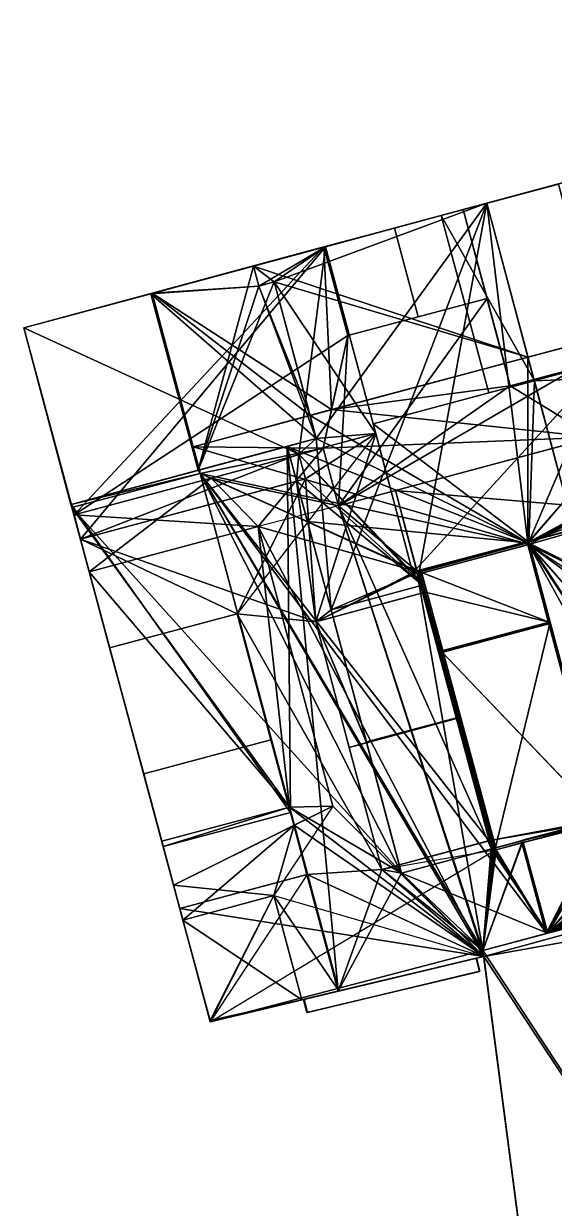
# Model space of a CAD drawing. Header units: metres. Extents: x -3 to 91.7, y -102.4 to -12.1.
# Drawn here: x 10.96 to 28.98, y -62.15 to -21.88 of the extents above; entities that cross this region are included whole.
import ezdxf

# ---------------------------------------------------------------- set-up
doc = ezdxf.new("R2010")
doc.units = ezdxf.units.M

msp = doc.modelspace()

# ---------------------------------------------------------------- linework, layer by layer
at = {"layer": 'Building Shading', "color": 195}
for points in [[(20.58, -55.49, 22.42), (26.44, -54.1, 22.42), (26.33, -53.65, 22.42), (20.47, -55.05, 22.42)], [(20.47, -55.05, 22.42), (26.33, -53.65, 22.42), (26.44, -54.1, 22.42), (20.58, -55.49, 22.42)], [(20.58, -55.49, 21.4), (26.44, -54.1, 21.4), (26.33, -53.65, 21.4), (20.47, -55.05, 21.4)], [(20.47, -55.05, 21.4), (26.33, -53.65, 21.4), (26.44, -54.1, 21.4), (20.58, -55.49, 21.4)], [(20.6, -55.49, 8.7), (26.45, -54.09, 8.7), (26.34, -53.65, 8.7), (20.49, -55.04, 8.7)], [(20.49, -55.04, 8.7), (26.34, -53.65, 8.7), (26.45, -54.09, 8.7), (20.6, -55.49, 8.7)], [(20.6, -55.49, 7.68), (26.45, -54.09, 7.68), (26.34, -53.65, 7.68), (20.49, -55.04, 7.68)], [(20.49, -55.04, 7.68), (26.34, -53.65, 7.68), (26.45, -54.09, 7.68), (20.6, -55.49, 7.68)]]:
    msp.add_3dface(points, dxfattribs=at)
at = {"layer": 'THERMAL_ZONE_1', "color": 43}
for points in [[(37.62, -25.04, 10.52), (37.62, -25.04, 8.99), (25.89, -28.2, 8.99), (25.89, -28.2, 10.52)], [(25.89, -28.2, 10.52), (25.89, -28.2, 8.99), (23.56, -28.83, 8.99), (23.56, -28.83, 10.52)], [(23.56, -28.83, 10.52), (23.56, -28.83, 8.99), (21.16, -29.47, 8.99), (21.16, -29.47, 10.52)], [(21.16, -29.47, 10.52), (21.16, -29.47, 8.99), (10.96, -32.22, 8.99), (10.96, -32.22, 10.52)], [(10.96, -32.22, 10.52), (10.96, -32.22, 8.99), (12.67, -38.58, 8.99), (12.67, -38.58, 10.52)], [(12.67, -38.58, 10.52), (12.67, -38.58, 8.99), (13.18, -40.51, 8.99), (13.18, -40.51, 10.52)], [(13.18, -40.51, 10.52), (13.18, -40.51, 8.99), (16.05, -51.17, 8.99), (16.05, -51.17, 10.52)], [(28.76, -52.8, 10.52), (28.76, -52.8, 8.99), (70.35, -41.61, 8.99), (70.35, -41.61, 10.52)], [(16.05, -51.17, 10.52), (16.05, -51.17, 8.99), (16.37, -52.35, 8.99), (16.37, -52.35, 10.52)], [(16.37, -52.35, 10.52), (16.37, -52.35, 8.99), (17.29, -55.77, 8.99), (17.29, -55.77, 10.52)], [(26.56, -53.39, 10.52), (26.56, -53.39, 8.99), (28.76, -52.8, 8.99), (28.76, -52.8, 10.52)], [(26.59, -53.59, 10.52), (26.59, -53.59, 8.99), (26.56, -53.39, 8.99), (26.56, -53.39, 10.52)], [(20.41, -55.06, 10.52), (20.41, -55.06, 8.99), (26.59, -53.59, 8.99), (26.59, -53.59, 10.52)], [(17.3, -55.81, 10.52), (17.3, -55.81, 8.99), (20.41, -55.06, 8.99), (20.41, -55.06, 10.52)]]:
    msp.add_3dface(points, dxfattribs=at)
at = {"layer": 'THERMAL_ZONE_1', "color": 8}
for points in [[(27.49, -34.19, 8.99), (25.89, -28.2, 8.99), (37.62, -25.04, 8.99), (39.23, -31.04, 8.99)], [(24.36, -31.84, 8.99), (23.56, -28.83, 8.99), (25.89, -28.2, 8.99), (26.7, -31.22, 8.99)], [(21.97, -32.48, 8.99), (21.16, -29.47, 8.99), (23.56, -28.83, 8.99), (24.36, -31.84, 8.99)], [(12.67, -38.58, 8.99), (10.96, -32.22, 8.99), (21.16, -29.47, 8.99)], [(12.67, -38.58, 8.99), (21.16, -29.47, 8.99), (21.97, -32.48, 8.99)], [(21.65, -38.27, 8.99), (21.97, -32.48, 8.99), (26.7, -31.22, 8.99)], [(21.65, -38.27, 8.99), (26.7, -31.22, 8.99), (27.49, -34.19, 8.99)], [(12.67, -38.58, 8.99), (21.97, -32.48, 8.99), (21.13, -36.31, 8.99)], [(21.65, -38.27, 8.99), (21.13, -36.31, 8.99), (21.97, -32.48, 8.99)], [(21.65, -38.27, 8.99), (27.49, -34.19, 8.99), (29.71, -33.6, 8.99)], [(21.65, -38.27, 8.99), (29.71, -33.6, 8.99), (30.34, -35.94, 8.99)], [(24.32, -40.5, 8.99), (23.59, -37.75, 8.99), (31.2, -35.71, 8.99), (31.94, -38.46, 8.99)], [(79.76, -35.75, 8.99), (70.35, -41.61, 8.99), (28.76, -52.8, 8.99)], [(18.92, -38.97, 8.99), (12.67, -38.58, 8.99), (21.13, -36.31, 8.99)], [(18.92, -38.97, 8.99), (21.13, -36.31, 8.99), (21.65, -38.27, 8.99)], [(21.65, -38.27, 8.99), (23.59, -37.75, 8.99), (26.85, -49.93, 8.99)], [(18.92, -38.97, 8.99), (13.18, -40.51, 8.99), (12.67, -38.58, 8.99)], [(21.65, -38.27, 8.99), (26.85, -49.93, 8.99), (26.56, -53.39, 8.99)], [(21.65, -38.27, 8.99), (26.56, -53.39, 8.99), (26.59, -53.59, 8.99)], [(28.06, -39.5, 8.99), (31.94, -38.46, 8.99), (32.87, -41.92, 8.99)], [(16.05, -51.17, 8.99), (13.18, -40.51, 8.99), (18.92, -38.97, 8.99), (21.46, -48.48, 8.99)], [(25.07, -43.28, 8.99), (24.32, -40.5, 8.99), (28.06, -39.5, 8.99), (28.8, -42.28, 8.99)], [(28.06, -39.5, 8.99), (32.87, -41.92, 8.99), (30.69, -42.5, 8.99)], [(30.26, -47.73, 8.99), (28.06, -39.5, 8.99), (30.69, -42.5, 8.99)], [(26.85, -49.93, 8.99), (25.07, -43.28, 8.99), (28.8, -42.28, 8.99), (30.58, -48.93, 8.99)], [(28.76, -52.8, 8.99), (30.58, -48.93, 8.99), (31.97, -47.27, 8.99)], [(28.76, -52.8, 8.99), (31.97, -47.27, 8.99), (32.33, -48.6, 8.99)], [(28.76, -52.8, 8.99), (32.33, -48.6, 8.99), (34.53, -48.01, 8.99)], [(19.46, -51.52, 8.99), (16.05, -51.17, 8.99), (21.46, -48.48, 8.99)], [(28.76, -52.8, 8.99), (27.91, -49.64, 8.99), (30.58, -48.93, 8.99)], [(26.85, -49.93, 8.99), (28.76, -52.8, 8.99), (26.56, -53.39, 8.99)], [(26.85, -49.93, 8.99), (27.91, -49.64, 8.99), (28.76, -52.8, 8.99)], [(19.46, -51.52, 8.99), (16.37, -52.35, 8.99), (16.05, -51.17, 8.99)], [(17.29, -55.77, 8.99), (16.37, -52.35, 8.99), (19.46, -51.52, 8.99)], [(17.3, -55.81, 8.99), (17.29, -55.77, 8.99), (19.46, -51.52, 8.99)], [(17.3, -55.81, 8.99), (19.46, -51.52, 8.99), (20.41, -55.06, 8.99)], [(26.59, -53.59, 8.99), (20.41, -55.06, 8.99), (19.46, -51.52, 8.99)]]:
    msp.add_3dface(points, dxfattribs=at)
at = {"layer": 'THERMAL_ZONE_1', "color": 15}
for points in [[(39.03, -30.29, 10.52), (37.62, -25.04, 10.52), (25.89, -28.2, 10.52), (27.29, -33.43, 10.52)], [(26.7, -31.22, 10.52), (25.89, -28.2, 10.52), (23.56, -28.83, 10.52), (24.36, -31.84, 10.52)], [(24.36, -31.84, 10.52), (23.56, -28.83, 10.52), (21.16, -29.47, 10.52), (21.97, -32.48, 10.52)], [(21.42, -35, 10.52), (21.16, -29.47, 10.52), (15.32, -31.04, 10.52)], [(21.42, -35, 10.52), (21.97, -32.48, 10.52), (21.16, -29.47, 10.52)], [(39.23, -31.04, 10.52), (39.03, -30.29, 10.52), (27.29, -33.43, 10.52), (27.49, -34.19, 10.52)], [(16.96, -37.17, 10.52), (15.32, -31.04, 10.52), (10.96, -32.22, 10.52), (12.6, -38.33, 10.52)], [(21.42, -35, 10.52), (15.32, -31.04, 10.52), (16.72, -36.26, 10.52)], [(27.29, -33.43, 10.52), (26.7, -31.22, 10.52), (21.97, -32.48, 10.52), (21.42, -35, 10.52)], [(27.49, -34.19, 10.52), (27.29, -33.43, 10.52), (21.42, -35, 10.52)], [(30.34, -35.94, 10.52), (29.71, -33.6, 10.52), (27.49, -34.19, 10.52)], [(30.34, -35.94, 10.52), (27.49, -34.19, 10.52), (21.42, -35, 10.52)], [(21.13, -36.31, 10.52), (21.42, -35, 10.52), (16.72, -36.26, 10.52)], [(30.34, -35.94, 10.52), (21.42, -35, 10.52), (21.13, -36.31, 10.52)], [(31.94, -38.46, 10.52), (31.2, -35.71, 10.52), (23.59, -37.75, 10.52)], [(28.76, -52.8, 10.52), (70.35, -41.61, 10.52), (79.73, -35.84, 10.52)], [(30.34, -35.94, 10.52), (21.13, -36.31, 10.52), (21.65, -38.27, 10.52)], [(21.13, -36.31, 10.52), (16.72, -36.26, 10.52), (16.96, -37.17, 10.52)], [(21.13, -36.31, 10.52), (16.96, -37.17, 10.52), (17.33, -37.33, 10.52)], [(21.65, -38.27, 10.52), (21.13, -36.31, 10.52), (17.33, -37.33, 10.52)], [(17.33, -37.33, 10.52), (16.96, -37.17, 10.52), (12.6, -38.33, 10.52), (12.67, -38.58, 10.52)], [(17.33, -37.33, 10.52), (12.67, -38.58, 10.52), (13.18, -40.51, 10.52)], [(17.33, -37.33, 10.52), (13.18, -40.51, 10.52), (18.92, -38.97, 10.52)], [(24.32, -40.5, 10.52), (24.32, -40.48, 10.52), (17.33, -37.33, 10.52)], [(24.32, -40.5, 10.52), (17.33, -37.33, 10.52), (18.92, -38.97, 10.52)], [(21.65, -38.27, 10.52), (17.33, -37.33, 10.52), (24.32, -40.48, 10.52)], [(23.59, -37.75, 10.52), (21.65, -38.27, 10.52), (24.32, -40.48, 10.52)], [(31.94, -38.46, 10.52), (23.59, -37.75, 10.52), (24.32, -40.48, 10.52)], [(31.94, -38.46, 10.52), (24.32, -40.48, 10.52), (24.34, -40.49, 10.52)], [(32.87, -41.92, 10.52), (31.94, -38.46, 10.52), (28.06, -39.5, 10.52)], [(19.99, -48.51, 10.52), (18.92, -38.97, 10.52), (13.18, -40.51, 10.52)], [(19.99, -48.51, 10.52), (21.46, -48.48, 10.52), (18.92, -38.97, 10.52)], [(26.59, -53.59, 10.52), (24.32, -40.5, 10.52), (18.92, -38.97, 10.52)], [(26.59, -53.59, 10.52), (18.92, -38.97, 10.52), (21.46, -48.48, 10.52)], [(28.09, -39.6, 10.52), (28.06, -39.5, 10.52), (24.34, -40.49, 10.52), (24.49, -40.56, 10.52)], [(28.8, -42.28, 10.52), (28.09, -39.6, 10.52), (24.49, -40.56, 10.52), (25.21, -43.24, 10.52)], [(28.06, -39.5, 10.52), (28.09, -39.6, 10.52), (28.12, -39.59, 10.52)], [(32.87, -41.92, 10.52), (28.06, -39.5, 10.52), (28.12, -39.59, 10.52)], [(28.84, -42.27, 10.52), (28.12, -39.59, 10.52), (28.09, -39.6, 10.52), (28.8, -42.28, 10.52)], [(28.12, -39.59, 10.52), (29.94, -46.38, 10.52), (31.61, -45.93, 10.52)], [(28.12, -39.59, 10.52), (31.61, -45.93, 10.52), (30.69, -42.5, 10.52)], [(28.12, -39.59, 10.52), (30.69, -42.5, 10.52), (31.17, -41.83, 10.52)], [(28.12, -39.59, 10.52), (31.17, -41.83, 10.52), (32.11, -41.58, 10.52)], [(32.11, -41.58, 10.52), (32.87, -41.92, 10.52), (28.12, -39.59, 10.52)], [(19.99, -48.51, 10.52), (13.18, -40.51, 10.52), (15.65, -49.67, 10.52)], [(25.21, -43.24, 10.52), (24.34, -40.49, 10.52), (24.32, -40.5, 10.52)], [(26.56, -53.39, 10.52), (26.85, -49.93, 10.52), (24.32, -40.5, 10.52)], [(26.59, -53.59, 10.52), (26.56, -53.39, 10.52), (24.32, -40.5, 10.52)], [(25.21, -43.24, 10.52), (24.32, -40.5, 10.52), (25.07, -43.28, 10.52)], [(25.21, -43.24, 10.52), (24.49, -40.56, 10.52), (24.34, -40.49, 10.52)], [(30.58, -48.93, 10.52), (28.8, -42.28, 10.52), (25.21, -43.24, 10.52), (26.99, -49.89, 10.52)], [(30.3, -47.72, 10.52), (28.84, -42.27, 10.52), (28.8, -42.28, 10.52), (30.26, -47.73, 10.52)], [(26.99, -49.89, 10.52), (25.21, -43.24, 10.52), (25.07, -43.28, 10.52), (26.85, -49.93, 10.52)], [(20.15, -49.13, 10.52), (19.99, -48.51, 10.52), (15.65, -49.67, 10.52), (16.05, -51.17, 10.52)], [(19.99, -48.51, 10.52), (20.15, -49.13, 10.52), (21.46, -48.48, 10.52)], [(26.59, -53.59, 10.52), (21.46, -48.48, 10.52), (20.15, -49.13, 10.52)], [(32.33, -48.6, 10.52), (30.64, -48.99, 10.52), (27.93, -49.72, 10.52)], [(32.33, -48.6, 10.52), (27.93, -49.72, 10.52), (28.76, -52.8, 10.52)], [(30.64, -48.99, 10.52), (30.58, -48.93, 10.52), (27.91, -49.64, 10.52)], [(30.64, -48.99, 10.52), (27.91, -49.64, 10.52), (27.93, -49.72, 10.52)], [(20.15, -49.13, 10.52), (16.05, -51.17, 10.52), (16.37, -52.35, 10.52)], [(20.15, -49.13, 10.52), (16.37, -52.35, 10.52), (19.46, -51.52, 10.52)], [(21.66, -54.76, 10.52), (20.15, -49.13, 10.52), (19.46, -51.52, 10.52)], [(26.59, -53.59, 10.52), (20.15, -49.13, 10.52), (21.66, -54.76, 10.52)], [(26.56, -53.39, 10.52), (28.73, -52.81, 10.52), (27.9, -49.72, 10.52)], [(26.56, -53.39, 10.52), (27.9, -49.72, 10.52), (27.01, -49.96, 10.52)], [(26.56, -53.39, 10.52), (27.01, -49.96, 10.52), (26.99, -49.89, 10.52)], [(26.56, -53.39, 10.52), (26.99, -49.89, 10.52), (26.85, -49.93, 10.52)], [(28.76, -52.8, 10.52), (27.93, -49.72, 10.52), (27.9, -49.72, 10.52), (28.73, -52.81, 10.52)], [(20.41, -55.06, 10.52), (19.46, -51.52, 10.52), (16.37, -52.35, 10.52)], [(21.66, -54.76, 10.52), (19.46, -51.52, 10.52), (20.41, -55.06, 10.52)], [(20.41, -55.06, 10.52), (16.37, -52.35, 10.52), (17.29, -55.77, 10.52)], [(20.41, -55.06, 10.52), (17.29, -55.77, 10.52), (17.3, -55.81, 10.52)]]:
    msp.add_3dface(points, dxfattribs=at)
at = {"layer": 'THERMAL_ZONE_3', "color": 43}
for points in [[(48.72, -22.06, 15.09), (48.72, -22.06, 13.56), (15.32, -31.04, 13.56), (15.32, -31.04, 15.09)], [(15.32, -31.04, 15.09), (15.32, -31.04, 13.56), (10.96, -32.22, 13.56), (10.96, -32.22, 15.09)], [(10.96, -32.22, 15.09), (10.96, -32.22, 13.56), (12.6, -38.33, 13.56), (12.6, -38.33, 15.09)], [(12.6, -38.33, 15.09), (12.6, -38.33, 13.56), (15.65, -49.67, 13.56), (15.65, -49.67, 15.09)], [(28.73, -52.81, 15.09), (28.73, -52.81, 13.56), (70.35, -41.61, 13.56), (70.35, -41.61, 15.09)], [(15.65, -49.67, 15.09), (15.65, -49.67, 13.56), (17.3, -55.81, 13.56), (17.3, -55.81, 15.09)], [(26.56, -53.39, 15.09), (26.56, -53.39, 13.56), (28.73, -52.81, 13.56), (28.73, -52.81, 15.09)], [(26.59, -53.59, 15.09), (26.59, -53.59, 13.56), (26.56, -53.39, 13.56), (26.56, -53.39, 15.09)], [(21.66, -54.76, 15.09), (21.66, -54.76, 13.56), (26.59, -53.59, 13.56), (26.59, -53.59, 15.09)], [(17.3, -55.81, 15.09), (17.3, -55.81, 13.56), (21.66, -54.76, 13.56), (21.66, -54.76, 15.09)]]:
    msp.add_3dface(points, dxfattribs=at)
at = {"layer": 'THERMAL_ZONE_3', "color": 8}
for points in [[(16.72, -36.26, 13.56), (15.32, -31.04, 13.56), (48.72, -22.06, 13.56), (50.13, -27.31, 13.56)], [(28.12, -39.59, 13.56), (16.72, -36.26, 13.56), (50.13, -27.31, 13.56)], [(28.12, -39.59, 13.56), (50.13, -27.31, 13.56), (43.52, -35.17, 13.56)], [(12.6, -38.33, 13.56), (10.96, -32.22, 13.56), (15.32, -31.04, 13.56), (16.96, -37.17, 13.56)], [(28.12, -39.59, 13.56), (43.52, -35.17, 13.56), (31.17, -41.83, 13.56)], [(79.73, -35.84, 13.56), (70.35, -41.61, 13.56), (28.73, -52.81, 13.56)], [(28.12, -39.59, 13.56), (16.96, -37.17, 13.56), (16.72, -36.26, 13.56)], [(19.99, -48.51, 13.56), (12.6, -38.33, 13.56), (16.96, -37.17, 13.56)], [(28.12, -39.59, 13.56), (24.49, -40.56, 13.56), (16.96, -37.17, 13.56)], [(16.96, -37.17, 13.56), (24.49, -40.56, 13.56), (27.01, -49.96, 13.56)], [(16.96, -37.17, 13.56), (27.01, -49.96, 13.56), (28.73, -52.81, 13.56)], [(16.96, -37.17, 13.56), (28.73, -52.81, 13.56), (26.56, -53.39, 13.56)], [(16.96, -37.17, 13.56), (26.56, -53.39, 13.56), (26.59, -53.59, 13.56)], [(16.96, -37.17, 13.56), (26.59, -53.59, 13.56), (21.66, -54.76, 13.56)], [(21.66, -54.76, 13.56), (19.99, -48.51, 13.56), (16.96, -37.17, 13.56)], [(19.99, -48.51, 13.56), (15.65, -49.67, 13.56), (12.6, -38.33, 13.56)], [(25.21, -43.24, 13.56), (24.49, -40.56, 13.56), (28.12, -39.59, 13.56), (28.84, -42.27, 13.56)], [(31.17, -41.83, 13.56), (29.94, -46.38, 13.56), (28.12, -39.59, 13.56)], [(27.01, -49.96, 13.56), (25.21, -43.24, 13.56), (28.84, -42.27, 13.56), (30.64, -48.99, 13.56)], [(17.3, -55.81, 13.56), (15.65, -49.67, 13.56), (19.99, -48.51, 13.56), (21.66, -54.76, 13.56)], [(28.73, -52.81, 13.56), (27.9, -49.72, 13.56), (30.64, -48.99, 13.56)], [(27.01, -49.96, 13.56), (27.9, -49.72, 13.56), (28.73, -52.81, 13.56)]]:
    msp.add_3dface(points, dxfattribs=at)
at = {"layer": 'THERMAL_ZONE_3', "color": 15}
for points in [[(50.13, -27.31, 15.09), (48.72, -22.06, 15.09), (26.69, -27.98, 15.09), (28.09, -33.22, 15.09)], [(50.34, -28.1, 15.09), (50.13, -27.31, 15.09), (28.09, -33.22, 15.09), (28.3, -34, 15.09)], [(28.09, -33.22, 15.09), (26.69, -27.98, 15.09), (18.77, -30.12, 15.09)], [(50.34, -28.1, 15.09), (29.38, -38.04, 15.09), (28.09, -39.53, 15.09)], [(50.34, -28.1, 15.09), (28.09, -39.53, 15.09), (28.12, -39.59, 15.09)], [(50.34, -28.1, 15.09), (28.3, -34, 15.09), (29.38, -38.04, 15.09)], [(18.95, -30.8, 15.09), (18.77, -30.12, 15.09), (15.32, -31.04, 15.09)], [(18.77, -30.12, 15.09), (18.95, -30.8, 15.09), (19.47, -30.66, 15.09)], [(28.09, -33.22, 15.09), (18.77, -30.12, 15.09), (19.47, -30.66, 15.09)], [(20.69, -35.2, 15.09), (18.95, -30.8, 15.09), (15.32, -31.04, 15.09)], [(20.69, -35.2, 15.09), (19.47, -30.66, 15.09), (18.95, -30.8, 15.09)], [(28.09, -33.22, 15.09), (19.47, -30.66, 15.09), (20.69, -35.2, 15.09)], [(12.57, -38.22, 15.09), (16.89, -37.06, 15.09), (15.28, -31.06, 15.09), (10.96, -32.22, 15.09)], [(16.93, -37.05, 15.09), (15.32, -31.04, 15.09), (15.28, -31.06, 15.09), (16.89, -37.06, 15.09)], [(20.69, -35.2, 15.09), (15.32, -31.04, 15.09), (16.72, -36.26, 15.09)], [(28.09, -39.53, 15.09), (28.09, -33.22, 15.09), (20.69, -35.2, 15.09)], [(28.09, -39.53, 15.09), (29.38, -38.04, 15.09), (28.09, -33.22, 15.09)], [(20.9, -35.98, 15.09), (20.69, -35.2, 15.09), (16.72, -36.26, 15.09), (16.93, -37.05, 15.09)], [(28.09, -39.53, 15.09), (20.69, -35.2, 15.09), (20.9, -35.98, 15.09)], [(28.09, -39.53, 15.09), (20.9, -35.98, 15.09), (19.91, -36.25, 15.09)], [(19.91, -36.25, 15.09), (16.93, -37.05, 15.09), (16.96, -37.17, 15.09), (20.6, -38.8, 15.09)], [(28.09, -39.53, 15.09), (19.91, -36.25, 15.09), (20.6, -38.8, 15.09)], [(16.96, -37.17, 15.09), (16.89, -37.06, 15.09), (12.57, -38.22, 15.09)], [(16.96, -37.17, 15.09), (12.57, -38.22, 15.09), (12.6, -38.33, 15.09)], [(23.8, -50.76, 15.09), (16.96, -37.17, 15.09), (12.6, -38.33, 15.09)], [(16.96, -37.17, 15.09), (16.93, -37.05, 15.09), (16.89, -37.06, 15.09)], [(23.8, -50.76, 15.09), (20.6, -38.8, 15.09), (16.96, -37.17, 15.09)], [(12.6, -38.33, 15.09), (15.65, -49.67, 15.09), (19.99, -48.51, 15.09)], [(23.8, -50.76, 15.09), (12.6, -38.33, 15.09), (19.99, -48.51, 15.09)], [(28.09, -39.53, 15.09), (20.6, -38.8, 15.09), (24.4, -40.52, 15.09)], [(24.51, -40.97, 15.09), (24.4, -40.52, 15.09), (20.6, -38.8, 15.09), (21.4, -41.8, 15.09)], [(28.11, -39.59, 15.09), (28.09, -39.53, 15.09), (24.4, -40.52, 15.09), (24.49, -40.56, 15.09)], [(28.81, -42.22, 15.09), (28.11, -39.59, 15.09), (24.49, -40.56, 15.09), (25.2, -43.19, 15.09)], [(28.12, -39.59, 15.09), (29.94, -46.38, 15.09), (32.23, -45.77, 15.09)], [(28.12, -39.59, 15.09), (32.23, -45.77, 15.09), (31.17, -41.83, 15.09)], [(28.12, -39.59, 15.09), (31.17, -41.83, 15.09), (31.16, -41.59, 15.09)], [(25.2, -43.19, 15.09), (24.49, -40.56, 15.09), (24.4, -40.52, 15.09), (25.11, -43.22, 15.09)], [(25.71, -45.46, 15.09), (24.51, -40.97, 15.09), (21.4, -41.8, 15.09), (22.6, -46.29, 15.09)], [(28.75, -52.8, 15.09), (70.35, -41.61, 15.09), (52.32, -43.18, 15.09)], [(28.82, -42.27, 15.09), (28.81, -42.22, 15.09), (25.2, -43.19, 15.09), (25.21, -43.24, 15.09)], [(30.61, -48.93, 15.09), (28.82, -42.27, 15.09), (25.21, -43.24, 15.09), (27, -49.9, 15.09)], [(25.21, -43.24, 15.09), (25.2, -43.19, 15.09), (25.11, -43.22, 15.09)], [(27, -49.9, 15.09), (25.21, -43.24, 15.09), (25.11, -43.22, 15.09)], [(27, -49.9, 15.09), (25.11, -43.22, 15.09), (26.9, -49.92, 15.09)], [(52.32, -43.18, 15.09), (32.92, -48.38, 15.09), (28.75, -52.8, 15.09)], [(26.9, -49.92, 15.09), (25.71, -45.46, 15.09), (22.6, -46.29, 15.09), (23.8, -50.76, 15.09)], [(19.99, -48.51, 15.09), (15.65, -49.67, 15.09), (15.7, -49.85, 15.09)], [(19.99, -48.51, 15.09), (15.7, -49.85, 15.09), (20.02, -48.69, 15.09)], [(21.64, -54.77, 15.09), (20.02, -48.69, 15.09), (15.7, -49.85, 15.09), (17.3, -55.81, 15.09)], [(26.59, -53.59, 15.09), (23.8, -50.76, 15.09), (19.99, -48.51, 15.09)], [(26.59, -53.59, 15.09), (19.99, -48.51, 15.09), (21.66, -54.76, 15.09)], [(21.66, -54.76, 15.09), (19.99, -48.51, 15.09), (20.02, -48.69, 15.09)], [(21.66, -54.76, 15.09), (20.02, -48.69, 15.09), (21.64, -54.77, 15.09)], [(32.92, -48.38, 15.09), (30.64, -48.99, 15.09), (27.93, -49.72, 15.09)], [(32.92, -48.38, 15.09), (27.93, -49.72, 15.09), (28.75, -52.8, 15.09)], [(30.64, -48.99, 15.09), (30.61, -48.93, 15.09), (27.91, -49.65, 15.09)], [(30.64, -48.99, 15.09), (27.91, -49.65, 15.09), (27.93, -49.72, 15.09)], [(26.56, -53.39, 15.09), (26.9, -49.92, 15.09), (23.8, -50.76, 15.09)], [(26.56, -53.39, 15.09), (28.73, -52.81, 15.09), (27.9, -49.72, 15.09)], [(26.56, -53.39, 15.09), (27.9, -49.72, 15.09), (27.01, -49.96, 15.09)], [(26.56, -53.39, 15.09), (27.01, -49.96, 15.09), (27, -49.9, 15.09)], [(26.56, -53.39, 15.09), (27, -49.9, 15.09), (26.9, -49.92, 15.09)], [(26.59, -53.59, 15.09), (26.56, -53.39, 15.09), (23.8, -50.76, 15.09)]]:
    msp.add_3dface(points, dxfattribs=at)
at = {"layer": 'THERMAL_ZONE_5', "color": 43}
for points in [[(49.37, -21.88, 19.66), (49.37, -21.88, 18.14), (26.69, -27.98, 18.14), (26.69, -27.98, 19.66)], [(26.69, -27.98, 19.66), (26.69, -27.98, 18.14), (18.77, -30.12, 18.14), (18.77, -30.12, 19.66)], [(18.77, -30.12, 19.66), (18.77, -30.12, 18.14), (15.28, -31.06, 18.14), (15.28, -31.06, 19.66)], [(15.28, -31.06, 19.66), (15.28, -31.06, 18.14), (10.96, -32.22, 18.14), (10.96, -32.22, 19.66)], [(10.96, -32.22, 19.66), (10.96, -32.22, 18.14), (12.56, -38.22, 18.14), (12.56, -38.22, 19.66)], [(12.57, -38.22, 19.66), (12.57, -38.22, 18.14), (15.7, -49.85, 18.14), (15.7, -49.85, 19.66)], [(15.7, -49.85, 19.66), (15.7, -49.85, 18.14), (17.3, -55.81, 18.14), (17.3, -55.81, 19.66)], [(26.56, -53.39, 19.66), (26.56, -53.39, 18.14), (29.49, -75.77, 18.14), (29.49, -75.77, 19.66)], [(26.59, -53.59, 19.66), (26.59, -53.59, 18.14), (26.56, -53.39, 18.14), (26.56, -53.39, 19.66)], [(21.64, -54.77, 19.66), (21.64, -54.77, 18.14), (26.59, -53.59, 18.14), (26.59, -53.59, 19.66)], [(17.3, -55.81, 19.66), (17.3, -55.81, 18.14), (21.64, -54.77, 18.14), (21.64, -54.77, 19.66)]]:
    msp.add_3dface(points, dxfattribs=at)
at = {"layer": 'THERMAL_ZONE_5', "color": 8}
for points in [[(28.3, -34, 18.14), (26.69, -27.98, 18.14), (49.37, -21.88, 18.14), (50.99, -27.92, 18.14)], [(19.47, -30.66, 18.14), (18.77, -30.12, 18.14), (26.69, -27.98, 18.14)], [(20.9, -35.98, 18.14), (19.47, -30.66, 18.14), (26.69, -27.98, 18.14)], [(26.69, -27.98, 18.14), (21.4, -41.8, 18.14), (20.9, -35.98, 18.14)], [(26.69, -27.98, 18.14), (24.39, -40.52, 18.14), (21.4, -41.8, 18.14)], [(26.69, -27.98, 18.14), (28.09, -39.53, 18.14), (24.39, -40.52, 18.14)], [(26.69, -27.98, 18.14), (29.38, -38.04, 18.14), (28.09, -39.53, 18.14)], [(29.38, -38.04, 18.14), (28.3, -34, 18.14), (50.99, -27.92, 18.14)], [(16.89, -37.06, 18.14), (15.28, -31.06, 18.14), (18.77, -30.12, 18.14)], [(16.89, -37.06, 18.14), (18.77, -30.12, 18.14), (18.95, -30.8, 18.14)], [(19.47, -30.66, 18.14), (18.95, -30.8, 18.14), (18.77, -30.12, 18.14)], [(16.89, -37.06, 18.14), (18.95, -30.8, 18.14), (19.47, -30.66, 18.14)], [(16.89, -37.06, 18.14), (19.47, -30.66, 18.14), (20.9, -35.98, 18.14)], [(10.96, -32.22, 18.14), (15.28, -31.06, 18.14), (16.89, -37.06, 18.14), (12.57, -38.22, 18.14)], [(21.4, -41.8, 18.14), (19.91, -36.25, 18.14), (20.9, -35.98, 18.14)], [(20.02, -48.69, 18.14), (12.57, -38.22, 18.14), (19.91, -36.25, 18.14)], [(19.91, -36.25, 18.14), (23.8, -50.76, 18.14), (21.64, -54.77, 18.14)], [(21.64, -54.77, 18.14), (20.02, -48.69, 18.14), (19.91, -36.25, 18.14)], [(76.5, -36.64, 18.14), (70.35, -41.61, 18.14), (28.75, -52.8, 18.14)], [(20.02, -48.69, 18.14), (15.7, -49.85, 18.14), (12.57, -38.22, 18.14)], [(29.95, -46.46, 18.14), (28.09, -39.53, 18.14), (29.38, -38.04, 18.14)], [(25.11, -43.22, 18.14), (24.39, -40.52, 18.14), (28.09, -39.53, 18.14), (28.81, -42.22, 18.14)], [(24.39, -40.52, 18.14), (24.51, -40.97, 18.14), (21.4, -41.8, 18.14)], [(22.6, -46.29, 18.14), (21.4, -41.8, 18.14), (24.51, -40.97, 18.14), (25.71, -45.46, 18.14)], [(26.59, -53.59, 18.14), (26.56, -53.39, 18.14), (70.35, -41.61, 18.14)], [(26.59, -53.59, 18.14), (70.35, -41.61, 18.14), (61.34, -47.37, 18.14)], [(26.9, -49.92, 18.14), (25.11, -43.22, 18.14), (28.81, -42.22, 18.14), (30.61, -48.93, 18.14)], [(28.75, -52.8, 18.14), (32.96, -48.3, 18.14), (48.38, -44.17, 18.14)], [(23.8, -50.76, 18.14), (22.6, -46.29, 18.14), (25.71, -45.46, 18.14), (26.9, -49.92, 18.14)], [(28.75, -52.8, 18.14), (30.61, -48.93, 18.14), (32.3, -45.84, 18.14)], [(28.75, -52.8, 18.14), (32.3, -45.84, 18.14), (32.96, -48.3, 18.14)], [(29.49, -75.77, 18.14), (26.59, -53.59, 18.14), (61.34, -47.37, 18.14)], [(17.3, -55.81, 18.14), (15.7, -49.85, 18.14), (20.02, -48.69, 18.14), (21.64, -54.77, 18.14)], [(28.75, -52.8, 18.14), (27.91, -49.65, 18.14), (30.61, -48.93, 18.14)], [(23.8, -50.76, 18.14), (27.91, -49.65, 18.14), (28.75, -52.8, 18.14)], [(23.8, -50.76, 18.14), (26.59, -53.59, 18.14), (21.64, -54.77, 18.14)], [(23.8, -50.76, 18.14), (28.75, -52.8, 18.14), (26.56, -53.39, 18.14)], [(23.8, -50.76, 18.14), (26.56, -53.39, 18.14), (26.59, -53.59, 18.14)]]:
    msp.add_3dface(points, dxfattribs=at)
at = {"layer": 'THERMAL_ZONE_5', "color": 15}
for points in [[(30.74, -33.35, 19.66), (29.13, -27.33, 19.66), (26.69, -27.98, 19.66), (28.3, -34, 19.66)], [(28.3, -34, 19.66), (26.69, -27.98, 19.66), (25.14, -28.4, 19.66)], [(51.06, -33.11, 19.66), (50.99, -27.92, 19.66), (28.31, -34.02, 19.66)], [(26.76, -34.43, 19.66), (25.14, -28.4, 19.66), (21.21, -29.46, 19.66), (22.83, -35.48, 19.66)], [(28.31, -34.02, 19.66), (28.3, -34, 19.66), (25.14, -28.4, 19.66)], [(28.31, -34.02, 19.66), (25.14, -28.4, 19.66), (26.76, -34.43, 19.66)], [(21.21, -29.46, 19.66), (18.77, -30.12, 19.66), (18.95, -30.8, 19.66)], [(21.21, -29.46, 19.66), (18.95, -30.8, 19.66), (19.47, -30.66, 19.66)], [(22.92, -35.81, 19.66), (21.21, -29.46, 19.66), (19.47, -30.66, 19.66)], [(18.95, -30.8, 19.66), (18.77, -30.12, 19.66), (15.28, -31.06, 19.66)], [(20.9, -35.98, 19.66), (18.95, -30.8, 19.66), (15.28, -31.06, 19.66)], [(20.9, -35.98, 19.66), (19.47, -30.66, 19.66), (18.95, -30.8, 19.66)], [(22.92, -35.81, 19.66), (19.47, -30.66, 19.66), (20.9, -35.98, 19.66)], [(12.57, -38.22, 19.66), (16.89, -37.06, 19.66), (15.28, -31.06, 19.66), (10.96, -32.22, 19.66)], [(20.9, -35.98, 19.66), (15.28, -31.06, 19.66), (16.89, -37.06, 19.66)], [(51.06, -33.11, 19.66), (28.31, -34.02, 19.66), (29.38, -38.04, 19.66)], [(28.12, -39.5, 19.66), (28.31, -34.02, 19.66), (22.83, -35.48, 19.66)], [(28.12, -39.5, 19.66), (29.38, -38.04, 19.66), (28.31, -34.02, 19.66)], [(20.31, -36.51, 19.66), (22.92, -35.81, 19.66), (20.9, -35.98, 19.66)], [(24.18, -40.55, 19.66), (22.92, -35.81, 19.66), (20.31, -36.51, 19.66)], [(28.12, -39.5, 19.66), (22.83, -35.48, 19.66), (24.18, -40.55, 19.66)], [(20.31, -36.51, 19.66), (20.9, -35.98, 19.66), (19.91, -36.25, 19.66)], [(20.23, -37.43, 19.66), (19.91, -36.25, 19.66), (12.57, -38.22, 19.66), (12.89, -39.4, 19.66)], [(20.31, -36.51, 19.66), (19.91, -36.25, 19.66), (20.23, -37.43, 19.66)], [(20.53, -37.35, 19.66), (20.31, -36.51, 19.66), (20.23, -37.43, 19.66)], [(24.51, -40.97, 19.66), (24.18, -40.55, 19.66), (20.31, -36.51, 19.66)], [(24.51, -40.97, 19.66), (20.31, -36.51, 19.66), (20.53, -37.35, 19.66)], [(28.75, -52.8, 19.66), (70.35, -41.61, 19.66), (76.5, -36.64, 19.66)], [(20.88, -42.21, 19.66), (20.23, -37.43, 19.66), (12.89, -39.4, 19.66)], [(24.51, -40.97, 19.66), (20.53, -37.35, 19.66), (20.23, -37.43, 19.66)], [(24.51, -40.97, 19.66), (20.23, -37.43, 19.66), (21.4, -41.8, 19.66)], [(20.88, -42.21, 19.66), (21.4, -41.8, 19.66), (20.23, -37.43, 19.66)], [(29.38, -38.04, 19.66), (28.12, -39.5, 19.66), (29.96, -46.39, 19.66)], [(12.89, -39.4, 19.66), (13.88, -43.1, 19.66), (18.21, -41.94, 19.66)], [(20.88, -42.21, 19.66), (12.89, -39.4, 19.66), (18.21, -41.94, 19.66)], [(28.81, -42.22, 19.66), (28.09, -39.53, 19.66), (24.42, -40.51, 19.66)], [(24.39, -40.52, 19.66), (24.41, -40.49, 19.66), (24.18, -40.55, 19.66)], [(24.51, -40.97, 19.66), (24.39, -40.52, 19.66), (24.18, -40.55, 19.66)], [(24.39, -40.52, 19.66), (24.42, -40.51, 19.66), (24.41, -40.49, 19.66)], [(28.81, -42.22, 19.66), (24.42, -40.51, 19.66), (24.6, -41.21, 19.66)], [(24.57, -41.22, 19.66), (24.51, -40.97, 19.66), (21.4, -41.8, 19.66), (21.47, -42.05, 19.66)], [(25.71, -45.46, 19.66), (24.57, -41.22, 19.66), (21.47, -42.05, 19.66), (22.6, -46.29, 19.66)], [(28.81, -42.22, 19.66), (24.6, -41.21, 19.66), (25.14, -43.21, 19.66)], [(20.88, -42.21, 19.66), (21.47, -42.05, 19.66), (21.4, -41.8, 19.66)], [(19.36, -46.22, 19.66), (18.21, -41.94, 19.66), (13.88, -43.1, 19.66), (15.04, -47.38, 19.66)], [(23.13, -50.63, 19.66), (20.88, -42.21, 19.66), (18.21, -41.94, 19.66)], [(23.13, -50.63, 19.66), (18.21, -41.94, 19.66), (21.64, -54.77, 19.66)], [(22.6, -46.29, 19.66), (21.47, -42.05, 19.66), (20.88, -42.21, 19.66)], [(22.61, -46.32, 19.66), (22.6, -46.29, 19.66), (20.88, -42.21, 19.66)], [(22.61, -46.32, 19.66), (20.88, -42.21, 19.66), (22.02, -46.48, 19.66)], [(30.61, -48.93, 19.66), (28.81, -42.23, 19.66), (25.14, -43.21, 19.66)], [(29.96, -46.39, 19.66), (28.84, -42.22, 19.66), (28.81, -42.23, 19.66)], [(29.96, -46.39, 19.66), (28.81, -42.23, 19.66), (29.95, -46.46, 19.66)], [(30.61, -48.93, 19.66), (25.14, -43.21, 19.66), (26.86, -49.63, 19.66)], [(26.83, -49.64, 19.66), (25.72, -45.49, 19.66), (22.61, -46.32, 19.66), (23.72, -50.47, 19.66)], [(26.86, -49.63, 19.66), (25.75, -45.48, 19.66), (25.72, -45.49, 19.66), (26.83, -49.64, 19.66)], [(19.36, -46.22, 19.66), (15.04, -47.38, 19.66), (15.7, -49.85, 19.66), (20.02, -48.69, 19.66)], [(23.72, -50.47, 19.66), (22.61, -46.32, 19.66), (22.02, -46.48, 19.66), (23.13, -50.63, 19.66)], [(20.58, -50.8, 19.66), (20.02, -48.69, 19.66), (15.7, -49.85, 19.66), (16.26, -51.96, 19.66)], [(32.93, -48.38, 19.66), (30.66, -48.99, 19.66), (28.75, -52.8, 19.66)], [(30.61, -48.93, 19.66), (26.86, -49.63, 19.66), (26.94, -49.91, 19.66)], [(30.66, -48.99, 19.66), (30.61, -48.93, 19.66), (27.91, -49.65, 19.66)], [(30.66, -48.99, 19.66), (27.91, -49.65, 19.66), (27.93, -49.72, 19.66)], [(30.66, -48.99, 19.66), (27.93, -49.72, 19.66), (28.75, -52.8, 19.66)], [(41.23, -75.76, 19.66), (40.9, -49.53, 19.66), (26.56, -53.39, 19.66)], [(26.9, -49.92, 19.66), (26.83, -49.64, 19.66), (23.72, -50.47, 19.66), (23.8, -50.76, 19.66)], [(26.56, -53.39, 19.66), (26.9, -49.92, 19.66), (23.8, -50.76, 19.66)], [(26.56, -53.39, 19.66), (28.71, -52.81, 19.66), (27.88, -49.73, 19.66)], [(26.56, -53.39, 19.66), (27.88, -49.73, 19.66), (26.96, -49.98, 19.66)], [(26.56, -53.39, 19.66), (26.96, -49.98, 19.66), (26.94, -49.91, 19.66)], [(26.56, -53.39, 19.66), (26.94, -49.91, 19.66), (26.9, -49.92, 19.66)], [(28.75, -52.8, 19.66), (27.93, -49.72, 19.66), (27.88, -49.73, 19.66), (28.71, -52.81, 19.66)], [(26.59, -53.59, 19.66), (23.13, -50.63, 19.66), (21.64, -54.77, 19.66)], [(23.8, -50.76, 19.66), (23.72, -50.47, 19.66), (23.13, -50.63, 19.66)], [(26.59, -53.59, 19.66), (23.8, -50.76, 19.66), (23.13, -50.63, 19.66)], [(21.64, -54.77, 19.66), (20.58, -50.8, 19.66), (16.26, -51.96, 19.66), (17.3, -55.81, 19.66)], [(26.59, -53.59, 19.66), (26.56, -53.39, 19.66), (23.8, -50.76, 19.66)], [(41.23, -75.76, 19.66), (26.56, -53.39, 19.66), (26.59, -53.59, 19.66)], [(41.23, -75.76, 19.66), (26.59, -53.59, 19.66), (29.49, -75.77, 19.66)]]:
    msp.add_3dface(points, dxfattribs=at)
at = {"layer": 'THERMAL_ZONE_6', "color": 43}
for points in [[(29.13, -27.33, 24.23), (29.13, -27.33, 22.71), (25.14, -28.4, 22.71), (25.14, -28.4, 24.23)], [(25.14, -28.4, 24.23), (25.14, -28.4, 22.71), (21.21, -29.46, 22.71), (21.21, -29.46, 24.23)], [(21.21, -29.46, 24.23), (21.21, -29.46, 22.71), (10.96, -32.22, 22.71), (10.96, -32.22, 24.23)], [(10.96, -32.22, 24.23), (10.96, -32.22, 22.71), (12.89, -39.4, 22.71), (12.89, -39.4, 24.23)], [(12.89, -39.4, 24.23), (12.89, -39.4, 22.71), (13.88, -43.1, 22.71), (13.88, -43.1, 24.23)], [(13.88, -43.1, 24.23), (13.88, -43.1, 22.71), (15.04, -47.38, 22.71), (15.04, -47.38, 24.23)], [(15.04, -47.38, 24.23), (15.04, -47.38, 22.71), (16.26, -51.96, 22.71), (16.26, -51.96, 24.23)], [(40.9, -49.53, 24.23), (28.71, -52.81, 24.23), (28.71, -52.81, 22.71), (40.9, -49.53, 22.71)], [(16.26, -51.96, 24.23), (16.26, -51.96, 22.71), (17.3, -55.81, 22.71), (17.3, -55.81, 24.23)], [(26.56, -53.39, 24.23), (26.56, -53.39, 22.71), (28.71, -52.81, 22.71), (28.71, -52.81, 24.23)], [(26.59, -53.59, 24.23), (26.59, -53.59, 22.71), (26.56, -53.39, 22.71), (26.56, -53.39, 24.23)], [(17.3, -55.81, 24.23), (17.3, -55.81, 22.71), (26.59, -53.59, 22.71), (26.59, -53.59, 24.23)]]:
    msp.add_3dface(points, dxfattribs=at)
at = {"layer": 'THERMAL_ZONE_6', "color": 8}
for points in [[(26.76, -34.43, 22.71), (25.14, -28.4, 22.71), (29.13, -27.33, 22.71), (30.74, -33.36, 22.71)], [(28.12, -39.5, 22.71), (30.74, -33.36, 22.71), (50.88, -27.16, 22.71)], [(28.12, -39.5, 22.71), (50.88, -27.16, 22.71), (30.33, -38.67, 22.71)], [(22.83, -35.48, 22.71), (21.21, -29.46, 22.71), (25.14, -28.4, 22.71), (26.76, -34.43, 22.71)], [(12.89, -39.4, 22.71), (10.96, -32.22, 22.71), (21.21, -29.46, 22.71)], [(12.89, -39.4, 22.71), (21.21, -29.46, 22.71), (20.31, -36.51, 22.71)], [(21.21, -29.46, 22.71), (22.92, -35.81, 22.71), (20.31, -36.51, 22.71)], [(28.12, -39.5, 22.71), (22.83, -35.48, 22.71), (30.74, -33.36, 22.71)], [(18.21, -41.94, 22.71), (20.53, -37.35, 22.71), (22.92, -35.81, 22.71)], [(20.53, -37.35, 22.71), (20.31, -36.51, 22.71), (22.92, -35.81, 22.71)], [(22.92, -35.81, 22.71), (24.18, -40.55, 22.71), (20.88, -42.21, 22.71)], [(28.12, -39.5, 22.71), (24.18, -40.55, 22.71), (22.83, -35.48, 22.71)], [(79.74, -35.84, 22.71), (70.35, -41.61, 22.71), (28.71, -52.81, 22.71)], [(12.89, -39.4, 22.71), (20.31, -36.51, 22.71), (20.53, -37.35, 22.71)], [(18.21, -41.94, 22.71), (12.89, -39.4, 22.71), (20.53, -37.35, 22.71)], [(29.96, -46.39, 22.71), (28.12, -39.5, 22.71), (30.33, -38.67, 22.71)], [(18.21, -41.94, 22.71), (13.88, -43.1, 22.71), (12.89, -39.4, 22.71)], [(25.14, -43.21, 22.71), (24.41, -40.49, 22.71), (28.12, -39.5, 22.71), (28.84, -42.22, 22.71)], [(24.18, -40.55, 22.71), (24.6, -41.21, 22.71), (20.88, -42.21, 22.71)], [(24.18, -40.55, 22.71), (24.41, -40.49, 22.71), (24.6, -41.21, 22.71)], [(22.02, -46.48, 22.71), (20.88, -42.21, 22.71), (24.6, -41.21, 22.71), (25.75, -45.48, 22.71)], [(15.04, -47.38, 22.71), (13.88, -43.1, 22.71), (18.21, -41.94, 22.71), (19.36, -46.22, 22.71)], [(26.96, -49.98, 22.71), (25.14, -43.21, 22.71), (28.84, -42.22, 22.71)], [(26.96, -49.98, 22.71), (28.84, -42.22, 22.71), (30.66, -48.99, 22.71)], [(26.96, -49.98, 22.71), (26.86, -49.63, 22.71), (25.14, -43.21, 22.71)], [(23.13, -50.63, 22.71), (22.02, -46.48, 22.71), (25.75, -45.48, 22.71), (26.86, -49.63, 22.71)], [(16.26, -51.96, 22.71), (15.04, -47.38, 22.71), (19.36, -46.22, 22.71), (20.59, -50.8, 22.71)], [(28.71, -52.81, 22.71), (27.88, -49.73, 22.71), (30.66, -48.99, 22.71)], [(23.13, -50.63, 22.71), (26.86, -49.63, 22.71), (26.96, -49.98, 22.71)], [(26.96, -49.98, 22.71), (27.88, -49.73, 22.71), (28.71, -52.81, 22.71)], [(26.96, -49.98, 22.71), (26.56, -53.39, 22.71), (17.3, -55.81, 22.71)], [(26.96, -49.98, 22.71), (28.71, -52.81, 22.71), (26.56, -53.39, 22.71)], [(17.3, -55.81, 22.71), (16.26, -51.96, 22.71), (20.59, -50.8, 22.71)], [(26.56, -53.39, 22.71), (26.59, -53.59, 22.71), (17.3, -55.81, 22.71)]]:
    msp.add_3dface(points, dxfattribs=at)
at = {"layer": 'THERMAL_ZONE_6', "color": 15}
for points in [[(30.74, -33.36, 24.23), (29.13, -27.33, 24.23), (25.14, -28.4, 24.23), (26.76, -34.43, 24.23)], [(26.76, -34.43, 24.23), (25.14, -28.4, 24.23), (21.21, -29.46, 24.23), (22.83, -35.48, 24.23)], [(20.31, -36.51, 24.23), (21.21, -29.46, 24.23), (10.96, -32.22, 24.23)], [(20.31, -36.51, 24.23), (22.92, -35.81, 24.23), (21.21, -29.46, 24.23)], [(20.31, -36.51, 24.23), (10.96, -32.22, 24.23), (12.89, -39.4, 24.23)], [(30.74, -33.36, 24.23), (22.83, -35.48, 24.23), (24.18, -40.55, 24.23)], [(30.74, -33.36, 24.23), (24.18, -40.55, 24.23), (28.12, -39.5, 24.23)], [(22.92, -35.81, 24.23), (20.31, -36.51, 24.23), (20.53, -37.35, 24.23)], [(20.88, -42.21, 24.23), (22.92, -35.81, 24.23), (20.53, -37.35, 24.23)], [(20.88, -42.21, 24.23), (24.18, -40.55, 24.23), (22.92, -35.81, 24.23)], [(20.53, -37.35, 24.23), (20.31, -36.51, 24.23), (12.89, -39.4, 24.23)], [(20.88, -42.21, 24.23), (20.53, -37.35, 24.23), (12.89, -39.4, 24.23)], [(12.89, -39.4, 24.23), (13.88, -43.1, 24.23), (18.21, -41.94, 24.23)], [(20.88, -42.21, 24.23), (12.89, -39.4, 24.23), (18.21, -41.94, 24.23)], [(28.84, -42.22, 24.23), (28.12, -39.5, 24.23), (24.41, -40.49, 24.23), (25.14, -43.21, 24.23)], [(28.12, -39.5, 24.23), (29.96, -46.39, 24.23), (32.24, -45.78, 24.23)], [(20.88, -42.21, 24.23), (24.6, -41.21, 24.23), (24.41, -40.49, 24.23)], [(20.88, -42.21, 24.23), (24.41, -40.49, 24.23), (24.18, -40.55, 24.23)], [(25.75, -45.48, 24.23), (24.6, -41.21, 24.23), (20.88, -42.21, 24.23), (22.02, -46.48, 24.23)], [(28.71, -52.81, 24.23), (70.35, -41.61, 24.23), (52.26, -43.2, 24.23)], [(19.36, -46.22, 24.23), (18.21, -41.94, 24.23), (13.88, -43.1, 24.23), (15.04, -47.38, 24.23)], [(23.13, -50.63, 24.23), (20.88, -42.21, 24.23), (18.21, -41.94, 24.23)], [(23.13, -50.63, 24.23), (18.21, -41.94, 24.23), (20.59, -50.8, 24.23)], [(30.66, -48.99, 24.23), (28.84, -42.22, 24.23), (25.14, -43.21, 24.23)], [(30.66, -48.99, 24.23), (25.14, -43.21, 24.23), (26.86, -49.63, 24.23)], [(28.71, -52.81, 24.23), (52.26, -43.2, 24.23), (41.4, -46.11, 24.23)], [(26.86, -49.63, 24.23), (25.75, -45.48, 24.23), (22.02, -46.48, 24.23), (23.13, -50.63, 24.23)], [(20.59, -50.8, 24.23), (19.36, -46.22, 24.23), (15.04, -47.38, 24.23), (16.26, -51.96, 24.23)], [(28.71, -52.81, 24.23), (41.4, -46.11, 24.23), (37.6, -47.13, 24.23)], [(37.6, -47.13, 24.23), (32.93, -48.38, 24.23), (28.71, -52.81, 24.23)], [(32.93, -48.38, 24.23), (30.66, -48.99, 24.23), (28.71, -52.81, 24.23)], [(30.66, -48.99, 24.23), (26.86, -49.63, 24.23), (26.96, -49.98, 24.23)], [(30.66, -48.99, 24.23), (27.88, -49.73, 24.23), (28.71, -52.81, 24.23)], [(26.56, -53.39, 24.23), (26.86, -49.63, 24.23), (23.13, -50.63, 24.23)], [(26.56, -53.39, 24.23), (26.96, -49.98, 24.23), (26.86, -49.63, 24.23)], [(26.56, -53.39, 24.23), (28.71, -52.81, 24.23), (27.88, -49.73, 24.23)], [(26.56, -53.39, 24.23), (27.88, -49.73, 24.23), (26.96, -49.98, 24.23)], [(26.59, -53.59, 24.23), (23.13, -50.63, 24.23), (20.59, -50.8, 24.23)], [(26.59, -53.59, 24.23), (26.56, -53.39, 24.23), (23.13, -50.63, 24.23)], [(26.59, -53.59, 24.23), (20.59, -50.8, 24.23), (16.26, -51.96, 24.23)], [(26.59, -53.59, 24.23), (16.26, -51.96, 24.23), (17.3, -55.81, 24.23)]]:
    msp.add_3dface(points, dxfattribs=at)

doc.saveas('drawing.dxf')
